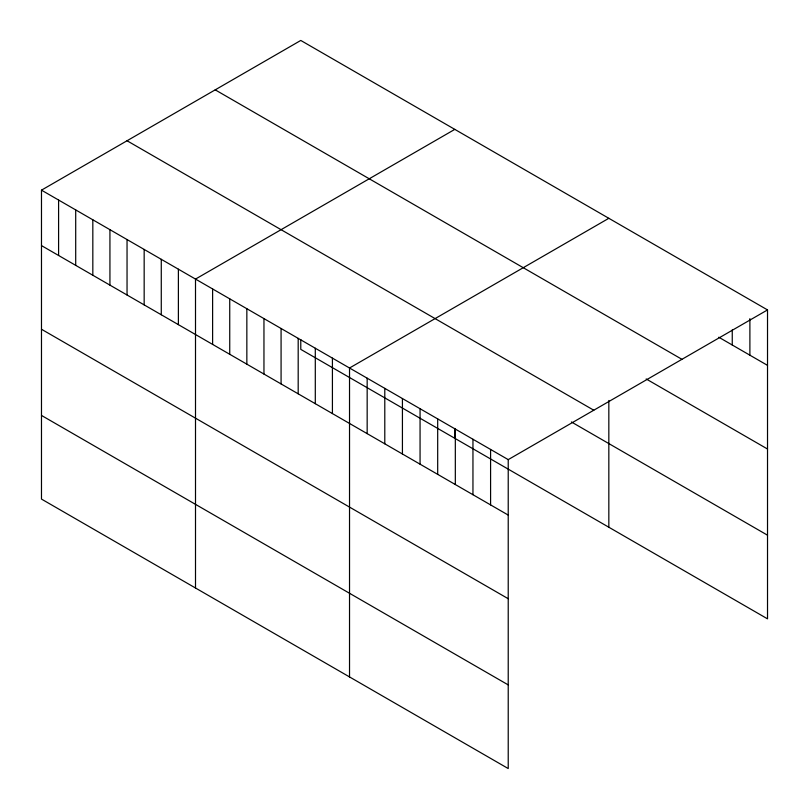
<?xml version="1.0" encoding="UTF-8"?>
<svg xmlns="http://www.w3.org/2000/svg" width="809" height="809" viewBox="0 0 809 809"><rect width="100%" height="100%" fill="white"/><g stroke="black" fill="none" stroke-linecap="round" stroke-linejoin="round"><path stroke-width="1.21" d="M41.481 190.155L508.224 459.623L508.224 768.55L41.481 499.082L41.481 190.155L300.776 40.45L767.519 309.918L767.519 618.845L300.776 349.377L300.776 339.527M454.8 129.379L195.505 279.085L195.505 588.001M608.833 218.299L349.528 368.004L349.528 676.931M508.224 459.623L767.519 309.918M718.776 337.222L767.519 365.365M215.214 89.85L681.957 359.327M646.169 378.956L767.519 449.015M127.043 140.756L593.786 410.224M571.397 421.964L767.519 535.194M41.481 245.602L508.224 515.08M41.481 329.253L508.224 598.721M41.481 415.432L508.224 684.899M749.892 318.645L749.892 355.191M732.256 329.89L732.256 345.008M608.833 400.485L608.833 527.225M490.588 449.45L490.588 504.897M472.952 439.267L472.952 494.714M455.325 429.083L455.325 484.53M454.8 428.457L454.8 438.296M437.689 418.91L437.689 474.357M420.063 408.727L420.063 464.174M402.427 398.544L402.427 453.991M384.791 388.371L384.791 443.817M367.165 378.187L367.165 433.634M332.418 358.124L332.418 413.571M315.298 348.244L315.298 403.691M298.187 338.364L298.187 393.811M281.077 328.484L281.077 383.931M263.956 318.604L263.956 374.051M246.846 308.725L246.846 364.171M229.736 298.845L229.736 354.291M212.615 288.965L212.615 344.412M178.385 269.205L178.385 324.652M161.274 259.325L161.274 314.772M144.164 249.445L144.164 304.892M127.043 239.555L127.043 295.012M109.933 229.675L109.933 285.122M92.823 219.795L92.823 275.242M75.702 209.915L75.702 265.362M58.592 200.035L58.592 255.482"/></g></svg>
